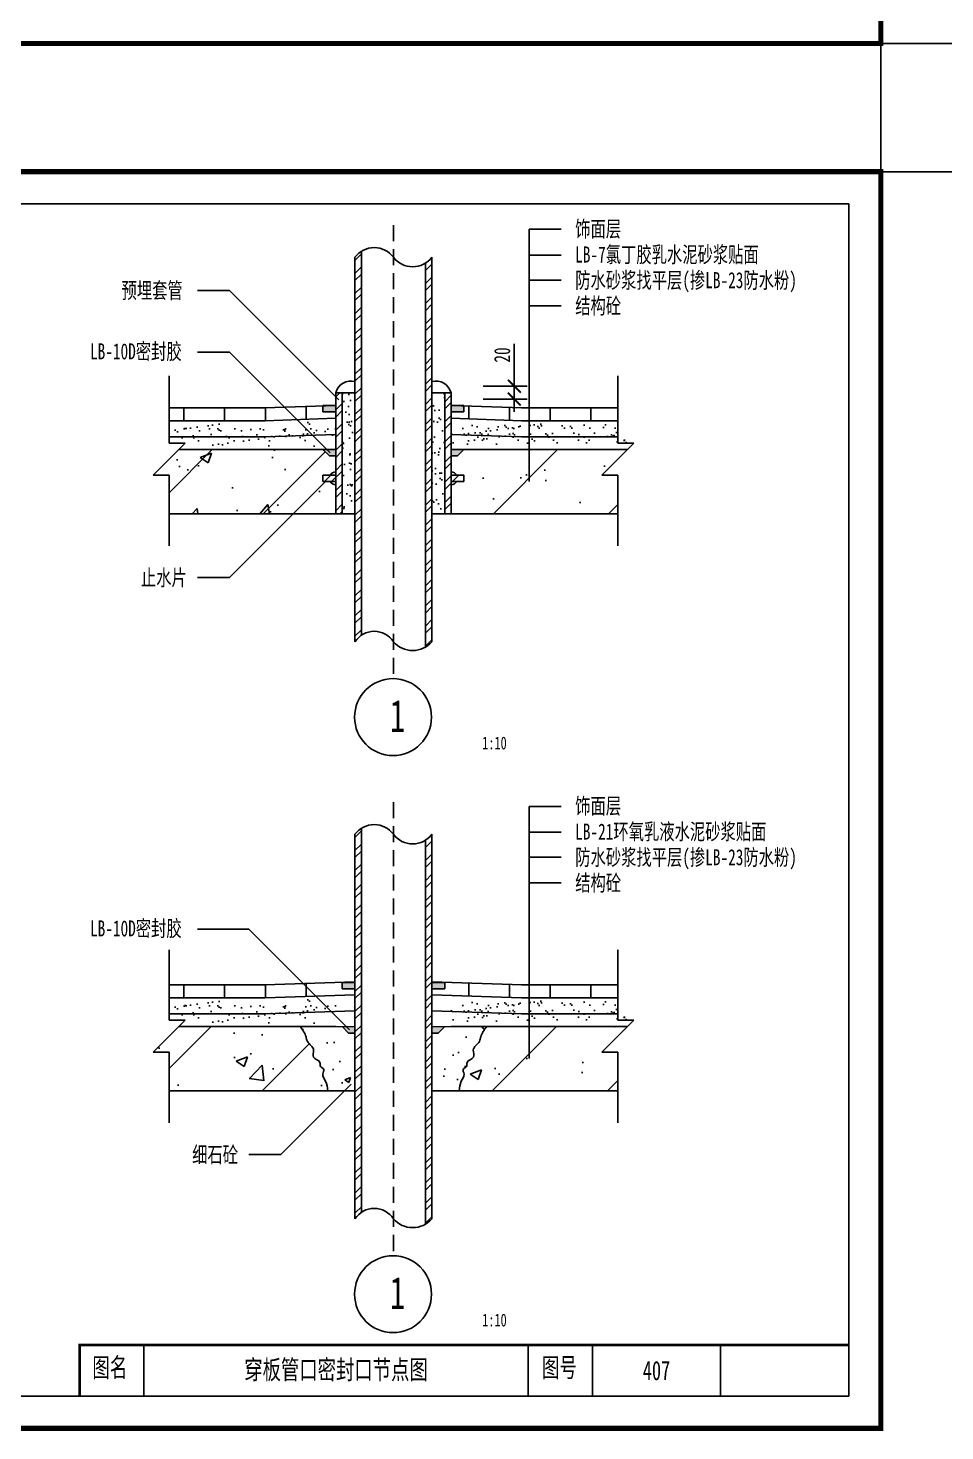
# Model space of a CAD drawing. Extents: x -1435 to -294, y -762 to 85.
# Drawn here: x -1007.9 to -864.8, y -762.3 to -543.5 of the extents above; entities that cross this region are included whole.
import ezdxf

# ---------------------------------------------------------------- set-up
doc = ezdxf.new("R2010")
doc.units = 0
doc.linetypes.add('DASHED', pattern=[0.75, 0.5, -0.25])
doc.layers.get('0').update_dxf_attribs({"linetype": 'CONTINUOUS'})
doc.layers.get('DEFPOINTS').update_dxf_attribs({"linetype": 'CONTINUOUS'})
doc.styles.get("Standard").update_dxf_attribs({"font": 'SimSun.ttf', "width": 0.7, "height": 2.5})
doc.dimstyles.get("Standard").update_dxf_attribs({"dimtxt": 0.18, "dimasz": 0.18, "dimexe": 0.18, "dimexo": 0.0625, "dimgap": 0.09, "dimtad": 0, "dimtih": 1, "dimtoh": 1, "dimdec": 4, "dimzin": 0, "dimdsep": 46, "dimtxsty": 'Standard', "dimcen": 0.09, "dimadec": 0, "dimazin": 0, "dimtfac": 1, "dimtdec": 4, "dimtofl": 0, "dimtmove": 0, "dimatfit": 3, "dimfxl": 0, "dimtolj": 1, "dimtzin": 0, "dimarcsym": 0})
pattern_1 = [(50, (115, 0), (18.21847, -1.5939), [1.905, -20.955]), (355, (115, 0), (-3.52428, 19.10566), [1.524, -16.764]), (100.451, (116.518, -0.133), (14.69425, 17.51167), [1.619, -17.809]), (46.1842, (115, 5.08), (27.1079, -4.20423), [2.8575, -31.4325]), (96.6356, (117.26, 4.73), (23.7404, 24.74256), [2.4285, -26.7135]), (351.184, (115, 5.08), (23.74046, 24.7425), [2.286, -25.146]), (21, (117.54, 3.81), (15.16149, -10.22655), [1.905, -20.955]), (326, (117.54, 3.81), (6.1802, 18.4188), [1.524, -16.764]), (71.4514, (118.803, 2.958), (21.34165, 8.19229), [1.619, -17.809]), (37.5, (115, 0), (0.30886, 8.455504), [0, -16.5608, 0, -17.018, 0, -16.8275]), (7.5, (115, 0), (6.681966, 10.01806), [0, -9.7028, 0, -16.1798, 0, -6.4135]), (327.5, (109.336, 0), (13.55906, -0.572874), [0, -6.35, 0, -19.812, 0, -26.289]), (317.5, (106.796, 0), (14.81292, 2.54265), [0, -8.255, 0, -13.1572, 0, -18.669])]
pattern_2 = [(45, (115, 0), (-8.98026, 8.98026), [])]

# ---------------------------------------------------------------- blocks, each defined once
blk = doc.blocks.new('X1')
blk.add_circle((-0.07, -0.01), 6)
at = {"insert": (-0.57, 2.69), "char_height": 5, "width": 2.34, "attachment_point": 1}
blk.add_mtext('1', dxfattribs=at)
blk = doc.blocks.new('_ARCHTICK')
at = {"color": 0, "linetype": 'ByBlock', "const_width": 0.15}
blk.add_lwpolyline([(-0.5, -0.5), (0.5, 0.5)], dxfattribs=at)
blk = doc.blocks.new('*D19')
at = {"color": 0, "linetype": 'ByBlock'}
for p, q in [((-1047, -599.82), (-1047, -593.2)), ((-1051.86, -599.82), (-1045, -599.82)), ((-1047, -603.82), (-1047, -599.82)), ((-1051.86, -601.82), (-1045, -601.82))]:
    blk.add_line(p, q, dxfattribs=at)
at = {"layer": 'DEFPOINTS', "color": 0, "linetype": 'ByBlock'}
for p in [(-1056.86, -599.82), (-1047, -599.82), (-1056.86, -601.82)]:
    blk.add_point(p, dxfattribs=at)
at = {"color": 0, "linetype": 'ByBlock', "xscale": 2, "yscale": 2, "zscale": 2}
for p, rotation in [((-1047, -599.82), 90), ((-1047, -601.82), 270)]:
    blk.add_blockref('_ARCHTICK', p, dxfattribs=dict(at, rotation=rotation))
at = {"color": 0, "linetype": 'ByBlock', "insert": (-1048.88, -594.94), "char_height": 2.5, "attachment_point": 5, "rotation": 90}
blk.add_mtext('\\A1;20', dxfattribs=at)

msp = doc.modelspace()

# ---------------------------------------------------------------- hatches: boundary and pattern name
h = msp.add_hatch()
h.set_pattern_fill('STEEL', color=256, scale=0.7, style=0)
h.set_pattern_definition([(45, (115, 5), (-1.571545, 1.571545), []), (45, (115, 6.1113), (-1.571545, 1.571545), [])])
h.paths.add_polyline_path([(-955.86, -578.27, 0.091443), (-956.86, -579.19), (-956.86, -639.19, -0.102254), (-955.86, -638.16)])
h.paths.add_polyline_path([(-944.86, -579.19, -0.091443), (-945.86, -580.11), (-945.86, -640.01, 0.081016), (-944.86, -639.19)])
h = msp.add_hatch()
h.set_pattern_fill('STEEL', color=256, scale=0.7, style=0)
h.set_pattern_definition([(45, (-10, 0), (-1.571545, 1.571545), []), (45, (-10, 1.1113), (-1.571545, 1.571545), [])])
h.paths.add_polyline_path([(-959.86, -619.19), (-958.86, -619.19), (-958.86, -600.32), (-959.86, -600.32)])
h.paths.add_polyline_path([(-942.86, -619.19), (-941.86, -619.19), (-941.86, -600.32), (-942.86, -600.32)])
h.paths.add_polyline_path([(-961.86, -613.19), (-961.86, -614.19), (-959.86, -614.19), (-959.86, -613.19)])
h.paths.add_polyline_path([(-939.86, -614.19), (-939.86, -613.19), (-941.86, -613.19), (-941.86, -614.19)])
h = msp.add_hatch()
h.set_pattern_fill('AR-SAND', color=256, scale=0.05, style=0)
h.set_pattern_definition([(37.5, (115, 0), (-0.0800016, 2.4470662), [0, -1.9304, 0, -2.159, 0, -2.06375]), (7.5, (115, 0), (2.247616, 3.5841255), [0, -1.0414, 0, -1.7399, 0, -0.66675]), (327.5, (113.438, 0), (3.954962, 0.007186), [0, -0.635, 0, -2.286, 0, -2.9845]), (317.5, (113.438, 0), (3.817782, 1.114647), [0, -0.3175, 0, -1.4986, 0, -1.7145])])
h.paths.add_polyline_path([(-956.86, -600.32), (-958.86, -600.32), (-958.86, -619.19), (-956.86, -619.19)])
h.paths.add_polyline_path([(-942.86, -600.32), (-944.86, -600.32), (-944.86, -619.19), (-942.86, -619.19)])
h = msp.add_hatch()
h.set_pattern_fill('ANSI31', color=256, scale=2, angle=45, style=0)
h.set_pattern_definition([(90, (115, -0.5), (-6.35, 1e-15), [])])
h.paths.add_polyline_path([(-985.86, -602.69), (-985.86, -604.69), (-970.86, -604.69), (-966.38, -604.54), (-968.31, -602.6), (-970.89, -602.69)])
h.paths.add_polyline_path([(-959.86, -604.32), (-959.86, -602.32), (-968.31, -602.6), (-966.38, -604.54)])
h.paths.add_polyline_path([(-930.86, -604.69), (-929.67, -604.69), (-929.67, -602.69), (-930.83, -602.69), (-941.86, -602.32), (-941.86, -604.32)])
h.paths.add_polyline_path([(-929.67, -602.69), (-929.67, -604.69), (-915.86, -604.69), (-915.86, -602.69)])
h = msp.add_hatch(color=256)
h.paths.add_polyline_path([(-941.86, -603.32), (-939.86, -603.32), (-939.86, -602.39), (-941.86, -602.32)])
h.paths.add_polyline_path([(-959.86, -603.32), (-959.86, -602.32), (-961.86, -602.39), (-961.86, -603.32)])
h = msp.add_hatch()
h.set_pattern_fill('AR-SAND', color=256, scale=0.07, style=0)
h.set_pattern_definition([(37.5, (115, 0.5), (-0.112002, 3.4258927), [0, -2.70256, 0, -3.0226, 0, -2.88925]), (7.5, (115, 0.5), (3.146663, 5.017776), [0, -1.45796, 0, -2.43586, 0, -0.93345]), (327.5, (112.813, 0.5), (5.5369466, 0.01006), [0, -0.889, 0, -3.2004, 0, -4.1783]), (317.5, (112.813, 0.5), (5.344895, 1.560505), [0, -0.4445, 0, -2.09804, 0, -2.4003])])
h.paths.add_polyline_path([(-985.86, -606.69), (-985.86, -607.69), (-983.36, -607.69), (-984.36, -608.69), (-961.23, -608.69), (-963.23, -606.69)])
h.paths.add_polyline_path([(-959.86, -604.69, -0.414214), (-961.86, -606.69), (-963.23, -606.69), (-961.23, -608.69), (-959.86, -608.69)])
h.paths.add_polyline_path([(-929.67, -608.69), (-929.67, -606.69), (-939.86, -606.69, -0.414214), (-941.86, -604.69), (-941.86, -608.69)])
h.paths.add_polyline_path([(-914.36, -608.69), (-913.36, -607.69), (-915.86, -607.69), (-915.86, -606.69), (-929.67, -606.69), (-929.67, -608.69)])
h = msp.add_hatch()
h.set_pattern_fill('AR-SAND', color=256, scale=0.05, style=0)
h.set_pattern_definition([(37.5, (115, -1), (-0.0800016, 2.4470662), [0, -1.9304, 0, -2.159, 0, -2.06375]), (7.5, (115, -1), (2.247616, 3.5841255), [0, -1.0414, 0, -1.7399, 0, -0.66675]), (327.5, (113.438, -1), (3.954962, 0.007186), [0, -0.635, 0, -2.286, 0, -2.9845]), (317.5, (113.438, -1), (3.817782, 1.114647), [0, -0.3175, 0, -1.4986, 0, -1.7145])])
h.paths.add_polyline_path([(-985.86, -605.19), (-985.86, -607.19), (-964.23, -607.19), (-966.38, -605.04), (-970.86, -605.19)])
h.paths.add_polyline_path([(-966.38, -605.04), (-964.23, -607.19), (-962.86, -607.19, 0.414214), (-960.86, -605.19), (-960.86, -604.86)])
h.paths.add_polyline_path([(-940.86, -604.86), (-940.86, -605.19, 0.414214), (-938.86, -607.19), (-929.67, -607.19), (-929.67, -605.19), (-930.86, -605.19)])
h.paths.add_polyline_path([(-929.67, -605.19), (-929.67, -607.19), (-915.86, -607.19), (-915.86, -605.19)])
h = msp.add_hatch()
h.set_pattern_fill('AR-CONC', color=256, scale=0.1, style=0)
h.set_pattern_definition(pattern_1)
h.paths.add_polyline_path([(-984.36, -609.19), (-988.36, -613.19), (-985.86, -613.19), (-985.86, -619.19), (-966.45, -619.19), (-961.45, -614.19), (-961.86, -614.19), (-961.86, -613.19), (-960.72, -613.19, -0.267949), (-959.86, -612.69), (-959.86, -610.19), (-960.86, -610.19), (-961.86, -609.19)])
h.paths.add_polyline_path([(-959.86, -619.19), (-959.86, -614.69, -0.267949), (-960.72, -614.19), (-961.45, -614.19), (-966.45, -619.19)], flags=17)
h.paths.add_polyline_path([(-939.86, -613.19), (-939.86, -614.19), (-940.99, -614.19, -0.267949), (-941.86, -614.69), (-941.86, -619.19), (-915.86, -619.19), (-915.86, -613.19), (-918.36, -613.19), (-914.36, -609.19), (-939.86, -609.19), (-940.86, -610.19), (-941.86, -610.19), (-941.86, -612.69, -0.267949), (-940.99, -613.19)])
h = msp.add_hatch()
h.set_pattern_fill('ANSI31', color=256, scale=4, style=0)
h.set_pattern_definition(pattern_2)
h.paths.add_polyline_path([(-961.45, -614.19), (-961.86, -614.19), (-961.86, -613.19), (-960.72, -613.19, -0.267949), (-959.86, -612.69), (-959.86, -610.19), (-960.86, -610.19), (-961.86, -609.19), (-984.36, -609.19), (-988.36, -613.19), (-985.86, -613.19), (-985.86, -619.19), (-966.45, -619.19)])
h.paths.add_polyline_path([(-959.86, -619.19), (-959.86, -614.69, -0.267949), (-960.72, -614.19), (-961.45, -614.19), (-966.45, -619.19)], flags=17)
h.paths.add_polyline_path([(-939.86, -614.19), (-940.99, -614.19, -0.267949), (-941.86, -614.69), (-941.86, -619.19), (-915.86, -619.19), (-915.86, -613.19), (-918.36, -613.19), (-914.36, -609.19), (-939.86, -609.19), (-940.86, -610.19), (-941.86, -610.19), (-941.86, -612.69, -0.267949), (-940.99, -613.19), (-939.86, -613.19)])
h = msp.add_hatch(color=256)
h.paths.add_polyline_path([(-959.86, -610.19), (-959.86, -609.19), (-961.86, -609.19), (-960.86, -610.19)])
h.paths.add_polyline_path([(-940.86, -610.19), (-939.86, -609.19), (-941.86, -609.19), (-941.86, -610.19)])
h = msp.add_hatch()
h.set_pattern_fill('STEEL', color=256, scale=0.7, style=0)
h.set_pattern_definition([(45, (115, -85), (-1.571545, 1.571545), []), (45, (115, -83.8888), (-1.571545, 1.571545), [])])
h.paths.add_polyline_path([(-955.86, -668.27, 0.091443), (-956.86, -669.19), (-956.86, -729.19, -0.102254), (-955.86, -728.16)])
h.paths.add_polyline_path([(-944.86, -669.19, -0.091443), (-945.86, -670.11), (-945.86, -730.01, 0.081016), (-944.86, -729.19)])
h = msp.add_hatch()
h.set_pattern_fill('ANSI31', color=256, scale=2, angle=45, style=0)
h.set_pattern_definition([(90, (115, -90.5), (-6.35, 1e-15), [])])
h.paths.add_polyline_path([(-985.86, -692.69), (-985.86, -694.69), (-970.86, -694.69), (-966.38, -694.54), (-968.31, -692.6), (-970.89, -692.69)])
h.paths.add_polyline_path([(-959.86, -694.32), (-959.86, -692.32), (-968.31, -692.6), (-966.38, -694.54)])
h.paths.add_polyline_path([(-930.86, -694.69), (-929.67, -694.69), (-929.67, -692.69), (-930.83, -692.69), (-941.86, -692.32), (-941.86, -694.32)])
h.paths.add_polyline_path([(-929.67, -692.69), (-929.67, -694.69), (-915.86, -694.69), (-915.86, -692.69)])
h = msp.add_hatch(color=256)
h.paths.add_polyline_path([(-944.86, -692.32), (-944.86, -693.32), (-942.86, -693.32), (-942.86, -692.32)])
h.paths.add_polyline_path([(-956.86, -693.32), (-956.86, -692.32), (-958.86, -692.32), (-958.86, -693.32)])
h = msp.add_hatch()
h.set_pattern_fill('AR-SAND', color=256, scale=0.07, style=0)
h.set_pattern_definition([(37.5, (115, -89.5), (-0.112002, 3.4258927), [0, -2.70256, 0, -3.0226, 0, -2.88925]), (7.5, (115, -89.5), (3.146663, 5.017776), [0, -1.45796, 0, -2.43586, 0, -0.93345]), (327.5, (112.813, -89.5), (5.5369466, 0.01006), [0, -0.889, 0, -3.2004, 0, -4.1783]), (317.5, (112.813, -89.5), (5.344895, 1.560505), [0, -0.4445, 0, -2.09804, 0, -2.4003])])
h.paths.add_polyline_path([(-985.86, -696.69), (-985.86, -697.69), (-983.36, -697.69), (-984.36, -698.69), (-961.23, -698.69), (-963.23, -696.69)])
h.paths.add_polyline_path([(-959.86, -694.69, -0.414214), (-961.86, -696.69), (-963.23, -696.69), (-961.23, -698.69), (-959.86, -698.69)])
h.paths.add_polyline_path([(-929.67, -698.69), (-929.67, -696.69), (-939.86, -696.69, -0.414214), (-941.86, -694.69), (-941.86, -698.69)])
h.paths.add_polyline_path([(-914.36, -698.69), (-913.36, -697.69), (-915.86, -697.69), (-915.86, -696.69), (-929.67, -696.69), (-929.67, -698.69)])
h = msp.add_hatch()
h.set_pattern_fill('AR-SAND', color=256, scale=0.05, style=0)
h.set_pattern_definition([(37.5, (115, -91), (-0.0800016, 2.4470662), [0, -1.9304, 0, -2.159, 0, -2.06375]), (7.5, (115, -91), (2.247616, 3.5841255), [0, -1.0414, 0, -1.7399, 0, -0.66675]), (327.5, (113.438, -91), (3.954962, 0.007186), [0, -0.635, 0, -2.286, 0, -2.9845]), (317.5, (113.438, -91), (3.817782, 1.114647), [0, -0.3175, 0, -1.4986, 0, -1.7145])])
h.paths.add_polyline_path([(-985.86, -695.19), (-985.86, -697.19), (-964.23, -697.19), (-966.38, -695.04), (-970.86, -695.19)])
h.paths.add_polyline_path([(-966.38, -695.04), (-964.23, -697.19), (-962.86, -697.19, 0.414214), (-960.86, -695.19), (-960.86, -694.86)])
h.paths.add_polyline_path([(-940.86, -694.86), (-940.86, -695.19, 0.414214), (-938.86, -697.19), (-929.67, -697.19), (-929.67, -695.19), (-930.86, -695.19)])
h.paths.add_polyline_path([(-929.67, -695.19), (-929.67, -697.19), (-915.86, -697.19), (-915.86, -695.19)])
h = msp.add_hatch()
h.set_pattern_fill('AR-CONC', color=256, scale=0.1, style=0)
h.set_pattern_definition(pattern_1)
edge = h.paths.add_edge_path()
edge.add_spline(control_points=[(-961.1, -709.19), (-961.15, -708.67), (-961.23, -707.77), (-962.12, -706.8), (-961.47, -705.79), (-962.42, -705.51), (-962.14, -704.45), (-963.77, -704.21), (-962.93, -702.52), (-964.33, -701.85), (-964.51, -700.39), (-965.03, -699.68), (-965.43, -699.19)], knot_values=[0.279109, 0.279109, 0.279109, 0.279109, 1.826025, 2.967131, 3.740405, 4.430561, 5.029832, 6.354384, 7.456925, 9.127349, 9.878274, 11.722393, 11.722393, 11.722393, 11.722393], degree=3, periodic=0)
edge.add_line((-965.43, -699.19), (-984.36, -699.19))
edge.add_line((-984.36, -699.19), (-988.36, -703.19))
edge.add_line((-988.36, -703.19), (-985.86, -703.19))
edge.add_line((-985.86, -703.19), (-985.86, -709.19))
edge.add_line((-985.86, -709.19), (-961.1, -709.19))
edge = h.paths.add_edge_path()
edge.add_line((-915.86, -703.19), (-918.36, -703.19))
edge.add_line((-918.36, -703.19), (-914.36, -699.19))
edge.add_line((-914.36, -699.19), (-936.29, -699.19))
edge.add_spline(control_points=[(-936.29, -699.19), (-936.68, -699.68), (-937.21, -700.39), (-937.39, -701.85), (-938.79, -702.52), (-937.94, -704.21), (-939.58, -704.45), (-939.3, -705.51), (-940.24, -705.79), (-939.6, -706.8), (-940.48, -707.77), (-940.57, -708.67), (-940.62, -709.19)], knot_values=[0.279109, 0.279109, 0.279109, 0.279109, 2.123228, 2.874153, 4.544577, 5.647119, 6.97167, 7.570941, 8.261097, 9.034371, 10.175477, 11.722393, 11.722393, 11.722393, 11.722393], degree=3, periodic=0)
edge.add_line((-940.62, -709.19), (-915.86, -709.19))
edge.add_line((-915.86, -709.19), (-915.86, -703.19))
h = msp.add_hatch()
h.set_pattern_fill('ANSI31', color=256, scale=4, style=0)
h.set_pattern_definition(pattern_2)
edge = h.paths.add_edge_path()
edge.add_spline(control_points=[(-961.1, -709.19), (-961.15, -708.67), (-961.23, -707.77), (-962.12, -706.8), (-961.47, -705.79), (-962.42, -705.51), (-962.14, -704.45), (-963.77, -704.21), (-962.93, -702.52), (-964.33, -701.85), (-964.51, -700.39), (-965.03, -699.68), (-965.43, -699.19)], knot_values=[0.279109, 0.279109, 0.279109, 0.279109, 1.826025, 2.967131, 3.740405, 4.430561, 5.029832, 6.354384, 7.456925, 9.127349, 9.878274, 11.722393, 11.722393, 11.722393, 11.722393], degree=3, periodic=0)
edge.add_line((-965.43, -699.19), (-984.36, -699.19))
edge.add_line((-984.36, -699.19), (-988.36, -703.19))
edge.add_line((-988.36, -703.19), (-985.86, -703.19))
edge.add_line((-985.86, -703.19), (-985.86, -709.19))
edge.add_line((-985.86, -709.19), (-961.1, -709.19))
edge = h.paths.add_edge_path()
edge.add_line((-915.86, -703.19), (-918.36, -703.19))
edge.add_line((-918.36, -703.19), (-914.36, -699.19))
edge.add_line((-914.36, -699.19), (-936.29, -699.19))
edge.add_spline(control_points=[(-936.29, -699.19), (-936.68, -699.68), (-937.21, -700.39), (-937.39, -701.85), (-938.79, -702.52), (-937.94, -704.21), (-939.58, -704.45), (-939.3, -705.51), (-940.24, -705.79), (-939.6, -706.8), (-940.48, -707.77), (-940.57, -708.67), (-940.62, -709.19)], knot_values=[0.279109, 0.279109, 0.279109, 0.279109, 2.123228, 2.874153, 4.544577, 5.647119, 6.97167, 7.570941, 8.261097, 9.034371, 10.175477, 11.722393, 11.722393, 11.722393, 11.722393], degree=3, periodic=0)
edge.add_line((-940.62, -709.19), (-915.86, -709.19))
edge.add_line((-915.86, -709.19), (-915.86, -703.19))
h = msp.add_hatch()
h.set_pattern_fill('AR-CONC', color=256, scale=0.05, style=0)
h.set_pattern_definition([(50, (115, 0), (9.109233, -0.796954), [0.9525, -10.4775]), (355, (115, 0), (-1.76214, 9.55283), [0.762, -8.382]), (100.451, (115.759, -0.066), (7.347125, 8.755834), [0.8095, -8.9045]), (46.1842, (115, 2.54), (13.55395, -2.10212), [1.42875, -15.71625]), (96.6356, (116.13, 2.365), (11.87021, 12.37128), [1.21425, -13.35675]), (351.184, (115, 2.54), (11.87023, 12.37126), [1.143, -12.573]), (21, (116.27, 1.905), (7.580744, -5.113276), [0.9525, -10.4775]), (326, (116.27, 1.905), (3.0901, 9.2094), [0.762, -8.382]), (71.4514, (116.902, 1.479), (10.670825, 4.09614), [0.8095, -8.9045]), (37.5, (115, 0), (0.15443, 4.227752), [0, -8.2804, 0, -8.509, 0, -8.41375]), (7.5, (115, 0), (3.340983, 5.009029), [0, -4.8514, 0, -8.0899, 0, -3.20675]), (327.5, (112.168, 0), (6.77953, -0.286437), [0, -3.175, 0, -9.906, 0, -13.1445]), (317.5, (110.898, 0), (7.40646, 1.271325), [0, -4.1275, 0, -6.5786, 0, -9.3345])])
edge = h.paths.add_edge_path()
edge.add_line((-956.86, -700.19), (-957.86, -700.19))
edge.add_line((-957.86, -700.19), (-958.86, -699.19))
edge.add_line((-958.86, -699.19), (-965.43, -699.19))
edge.add_spline(control_points=[(-965.43, -699.19), (-965.03, -699.68), (-964.51, -700.39), (-964.33, -701.85), (-962.93, -702.52), (-963.77, -704.21), (-962.14, -704.45), (-962.42, -705.51), (-961.47, -705.79), (-962.12, -706.8), (-961.23, -707.77), (-961.15, -708.67), (-961.1, -709.19)], knot_values=[0.279109, 0.279109, 0.279109, 0.279109, 2.123228, 2.874153, 4.544577, 5.647119, 6.97167, 7.570941, 8.261097, 9.034371, 10.175477, 11.722393, 11.722393, 11.722393, 11.722393], degree=3, periodic=0)
edge.add_line((-961.1, -709.19), (-956.86, -709.19))
edge.add_line((-956.86, -709.19), (-956.86, -700.19))
edge = h.paths.add_edge_path()
edge.add_spline(control_points=[(-940.62, -709.19), (-940.57, -708.67), (-940.48, -707.77), (-939.6, -706.8), (-940.24, -705.79), (-939.3, -705.51), (-939.58, -704.45), (-937.94, -704.21), (-938.79, -702.52), (-937.39, -701.85), (-937.21, -700.39), (-936.68, -699.68), (-936.29, -699.19)], knot_values=[0.279109, 0.279109, 0.279109, 0.279109, 1.826025, 2.967131, 3.740405, 4.430561, 5.029832, 6.354384, 7.456925, 9.127349, 9.878274, 11.722393, 11.722393, 11.722393, 11.722393], degree=3, periodic=0)
edge.add_line((-936.29, -699.19), (-942.86, -699.19))
edge.add_line((-942.86, -699.19), (-943.86, -700.19))
edge.add_line((-943.86, -700.19), (-944.86, -700.19))
edge.add_line((-944.86, -700.19), (-944.86, -709.19))
edge.add_line((-944.86, -709.19), (-940.62, -709.19))
h = msp.add_hatch(color=256)
h.paths.add_polyline_path([(-956.86, -700.19), (-956.86, -699.19), (-958.86, -699.19), (-957.86, -700.19)])
h.paths.add_polyline_path([(-944.86, -699.19), (-944.86, -700.19), (-943.86, -700.19), (-942.86, -699.19)])

# ---------------------------------------------------------------- linework, layer by layer
for p, q in [((-879.82, -570.85), (-1133.82, -570.85)), ((-879.82, -756.85), (-879.82, -570.85)), ((-929.67, -574.84), (-924.67, -574.84)), ((-929.67, -614.15), (-929.67, -574.84)), ((-956.86, -579.19), (-956.86, -639.19)), ((-955.86, -578.27), (-955.86, -638.16)), ((-944.86, -579.19), (-944.86, -639.19)), ((-929.67, -578.88), (-924.67, -578.88)), ((-945.86, -580.11), (-945.86, -640.01)), ((-929.67, -582.75), (-924.67, -582.75)), ((-976.42, -584.4), (-981.42, -584.4)), ((-959.39, -601.43), (-976.42, -584.4)), ((-929.67, -586.79), (-924.67, -586.79)), ((-976.42, -593.99), (-981.42, -593.99)), ((-960.73, -609.69), (-976.42, -593.99)), ((-985.86, -597.69), (-985.86, -608.19)), ((-915.86, -597.69), (-915.86, -608.19)), ((-959.86, -600.32), (-959.86, -619.19)), ((-956.86, -600.32), (-959.86, -600.32)), ((-958.86, -600.32), (-958.86, -619.19)), ((-944.86, -600.32), (-941.86, -600.32)), ((-942.86, -600.32), (-942.86, -619.19)), ((-941.86, -600.32), (-941.86, -619.19)), ((-985.86, -602.69), (-970.86, -602.69)), ((-970.93, -602.69), (-959.86, -602.32)), ((-959.86, -602.32), (-961.86, -602.32)), ((-961.86, -602.32), (-961.86, -603.32)), ((-961.86, -603.32), (-959.86, -603.32)), ((-930.79, -602.69), (-941.86, -602.32)), ((-941.86, -602.32), (-939.86, -602.32)), ((-939.86, -603.32), (-941.86, -603.32)), ((-939.86, -602.32), (-939.86, -603.32)), ((-915.86, -602.69), (-930.86, -602.69)), ((-985.86, -604.69), (-970.86, -604.69)), ((-970.86, -604.69), (-959.86, -604.32)), ((-930.86, -604.69), (-941.86, -604.32)), ((-915.86, -604.69), (-930.86, -604.69)), ((-988.36, -613.19), (-983.36, -608.19)), ((-985.86, -607.19), (-970.86, -607.19)), ((-985.86, -608.19), (-983.36, -608.19)), ((-970.86, -607.19), (-959.86, -606.82)), ((-930.86, -607.19), (-941.86, -606.82)), ((-915.86, -607.19), (-930.86, -607.19)), ((-918.36, -613.19), (-913.36, -608.19)), ((-915.86, -608.19), (-913.36, -608.19)), ((-984.36, -609.19), (-959.86, -609.19)), ((-960.86, -610.19), (-961.86, -609.19)), ((-959.86, -610.19), (-960.86, -610.19)), ((-959.86, -609.19), (-959.86, -610.19)), ((-914.36, -609.19), (-941.86, -609.19)), ((-941.86, -609.19), (-941.86, -610.19)), ((-941.86, -610.19), (-940.86, -610.19)), ((-940.86, -610.19), (-939.86, -609.19)), ((-985.86, -613.19), (-988.36, -613.19)), ((-985.86, -613.19), (-985.86, -624.19)), ((-961.45, -614.19), (-976.42, -629.16)), ((-961.86, -614.19), (-961.86, -613.19)), ((-961.86, -613.19), (-959.86, -613.19)), ((-959.86, -614.19), (-961.86, -614.19)), ((-939.86, -613.19), (-941.86, -613.19)), ((-941.86, -614.19), (-939.86, -614.19)), ((-939.86, -614.19), (-939.86, -613.19)), ((-915.86, -613.19), (-918.36, -613.19)), ((-915.86, -613.19), (-915.86, -624.19)), ((-985.86, -619.19), (-956.86, -619.19)), ((-915.86, -619.19), (-944.86, -619.19)), ((-976.42, -629.16), (-981.42, -629.16)), ((-929.67, -664.84), (-924.67, -664.84)), ((-929.67, -704.15), (-929.67, -664.84)), ((-956.86, -669.19), (-956.86, -729.19)), ((-955.86, -668.27), (-955.86, -728.16)), ((-944.86, -669.19), (-944.86, -729.19)), ((-929.67, -668.88), (-924.67, -668.88)), ((-945.86, -670.11), (-945.86, -730.01)), ((-929.67, -672.75), (-924.67, -672.75)), ((-929.67, -676.79), (-924.67, -676.79)), ((-976.42, -683.99), (-981.42, -683.99)), ((-973.42, -683.99), (-978.42, -683.99)), ((-957.73, -699.69), (-973.42, -683.99)), ((-985.86, -687.19), (-985.86, -698.19)), ((-915.86, -687.19), (-915.86, -698.19)), ((-985.86, -692.69), (-970.86, -692.69)), ((-970.93, -692.69), (-956.86, -692.22)), ((-958.86, -692.32), (-958.86, -693.32)), ((-956.86, -692.32), (-958.86, -692.32)), ((-958.86, -693.32), (-956.86, -693.32)), ((-930.79, -692.69), (-944.86, -692.22)), ((-944.86, -692.32), (-942.86, -692.32)), ((-942.86, -693.32), (-944.86, -693.32)), ((-942.86, -692.32), (-942.86, -693.32)), ((-915.86, -692.69), (-930.86, -692.69)), ((-985.86, -694.69), (-970.86, -694.69)), ((-970.86, -694.69), (-956.86, -694.22)), ((-930.86, -694.69), (-944.86, -694.22)), ((-915.86, -694.69), (-930.86, -694.69)), ((-985.86, -697.19), (-970.86, -697.19)), ((-970.86, -697.19), (-956.86, -696.72)), ((-930.86, -697.19), (-944.86, -696.72)), ((-915.86, -697.19), (-930.86, -697.19)), ((-988.36, -703.19), (-983.36, -698.19)), ((-985.86, -698.19), (-983.36, -698.19)), ((-984.36, -699.19), (-959.86, -699.19)), ((-957.86, -700.19), (-958.86, -699.19)), ((-956.86, -699.19), (-956.86, -700.19)), ((-944.86, -699.19), (-944.86, -700.19)), ((-943.86, -700.19), (-942.86, -699.19)), ((-914.36, -699.19), (-941.86, -699.19)), ((-918.36, -703.19), (-913.36, -698.19)), ((-915.86, -698.19), (-913.36, -698.19)), ((-956.86, -700.19), (-957.86, -700.19)), ((-944.86, -700.19), (-943.86, -700.19)), ((-985.86, -703.19), (-988.36, -703.19)), ((-985.86, -703.19), (-985.86, -714.19)), ((-915.86, -703.19), (-918.36, -703.19)), ((-915.86, -703.19), (-915.86, -714.19)), ((-957.45, -708.19), (-968.42, -719.16)), ((-985.86, -709.19), (-956.86, -709.19)), ((-915.86, -709.19), (-944.86, -709.19)), ((-968.42, -719.16), (-973.42, -719.16)), ((-999.82, -748.85), (-999.82, -756.85)), ((-989.82, -748.85), (-989.82, -756.85)), ((-929.82, -748.85), (-929.82, -756.85)), ((-919.82, -748.85), (-919.82, -756.85)), ((-899.82, -748.85), (-899.82, -756.85)), ((-1129.82, -756.85), (-879.82, -756.85))]:
    msp.add_line(p, q)
at = {"linetype": 'DASHED', "ltscale": 5}
for p, q in [((-950.86, -644.19), (-950.86, -574.19)), ((-950.86, -734.19), (-950.86, -664.19))]:
    msp.add_line(p, q, dxfattribs=at)
for points, const_width in [([(-1144.82, -545.85), (-874.82, -545.85), (-874.82, -349.85), (-1144.82, -349.85), (-1144.82, -545.85)], 0.8), ([(-1144.82, -761.85), (-874.82, -761.85), (-874.82, -565.85), (-1144.82, -565.85), (-1144.82, -761.85)], 0.8), ([(-984.36, -609.19), (-959.86, -609.19)], 0.2), ([(-914.36, -609.19), (-941.86, -609.19)], 0.2), ([(-985.86, -619.19), (-959.86, -619.19)], 0.2), ([(-915.86, -619.19), (-941.86, -619.19)], 0.2), ([(-984.36, -699.19), (-956.86, -699.19)], 0.2), ([(-914.36, -699.19), (-944.86, -699.19)], 0.2), ([(-985.86, -709.19), (-956.86, -709.19)], 0.2), ([(-915.86, -709.19), (-944.86, -709.19)], 0.2), ([(-879.82, -748.85), (-999.82, -748.85), (-999.82, -756.85)], 0.4), ([(-989.82, -756.85), (-989.82, -748.85)], 0.2), ([(-929.82, -756.85), (-929.82, -748.85)], 0.2), ([(-919.82, -748.85), (-919.82, -756.85)], 0.2), ([(-899.82, -756.85), (-899.82, -748.85)], 0.2)]:
    msp.add_lwpolyline(points, dxfattribs=dict(const_width=const_width))
msp.add_lwpolyline([(-874.82, -565.85), (-854.82, -565.85), (-854.82, -545.85), (-874.82, -545.85)], close=True)
for centre, radius, start, end in [((-953.86, -581.44), 3.75, 36.8699, 143.1301), ((-947.86, -576.94), 3.75, 216.8699, 323.1301), ((-957.49, -600.96), 2.45, 75.1057, 164.9164), ((-944.23, -600.96), 2.45, 15.0836, 104.8943), ((-959.86, -613.69), 1, 90, 150), ((-959.86, -613.69), 1, 210, 270), ((-941.86, -613.69), 1, 30, 90), ((-941.86, -613.69), 1, 270, 330), ((-953.86, -641.09), 3.55, 32.3837, 147.6163), ((-947.86, -636.53), 4.01, 221.5388, 318.4612), ((-953.86, -671.44), 3.75, 36.8699, 143.1301), ((-947.86, -666.94), 3.75, 216.8699, 323.1301), ((-953.86, -731.09), 3.55, 32.3837, 147.6163), ((-947.86, -726.53), 4.01, 221.5388, 318.4612)]:
    msp.add_arc(centre, radius, start, end)
for points in [[(-965.43, -699.19), (-965.03, -699.68), (-964.51, -700.39), (-964.33, -701.85), (-962.93, -702.52), (-963.77, -704.21), (-962.14, -704.45), (-962.42, -705.51), (-961.47, -705.79), (-962.12, -706.8), (-961.23, -707.77), (-961.15, -708.67), (-961.1, -709.19)], [(-936.29, -699.19), (-936.68, -699.68), (-937.21, -700.39), (-937.39, -701.85), (-938.79, -702.52), (-937.94, -704.21), (-939.58, -704.45), (-939.3, -705.51), (-940.24, -705.79), (-939.6, -706.8), (-940.48, -707.77), (-940.57, -708.67), (-940.62, -709.19)]]:
    msp.add_open_spline(points, degree=3, knots=[0.279109, 0.279109, 0.279109, 0.279109, 2.123228, 2.874153, 4.544577, 5.647119, 6.97167, 7.570941, 8.261097, 9.034371, 10.175477, 11.722393, 11.722393, 11.722393, 11.722393])

# ---------------------------------------------------------------- block references
for p in [(-950.85, -650.91), (-950.85, -740.91)]:
    msp.add_blockref('X1', p)

# ---------------------------------------------------------------- texts
at = {"color": 7, "width": 0.7}
for s, p in [('饰面层', (-922.5, -576.02)), ('LB-7氯丁胶乳水泥砂浆贴面', (-922.5, -580.02)), ('防水砂浆找平层(掺LB-23防水粉)', (-922.5, -584.02)), ('预埋套管', (-993.28, -585.62)), ('结构砼', (-922.5, -588.02)), ('LB-10D密封胶', (-998.2, -595.12)), ('止水片', (-990.26, -630.41)), ('饰面层', (-922.5, -666.02)), ('LB-21环氧乳液水泥砂浆贴面', (-922.5, -670.02)), ('防水砂浆找平层(掺LB-23防水粉)', (-922.5, -674.02)), ('结构砼', (-922.5, -678.02)), ('LB-10D密封胶', (-998.2, -685.12)), ('细石砼', (-982.26, -720.41))]:
    msp.add_text(s, height=2.5, dxfattribs=at).set_placement(p)
for s, insert, char_height, width, attachment_point in [('1:10', (-937, -653.96), 2, 12, 1), ('1:10', (-937, -743.96), 2, 12, 1), ('\\fTxt|b0|i0|c134|p2;图名', (-997.83, -750.85), 3, 18.801, 1), ('穿板管口密封口节点图', (-959.82, -752.85), 3, 60, 5), ('\\fTxt|b0|i0|c134|p2;图号', (-927.69, -750.85), 3, 18.801, 1), ('407', (-909.82, -752.85), 3, 20, 5)]:
    msp.add_mtext(s, dxfattribs=dict(insert=insert, char_height=char_height, width=width, attachment_point=attachment_point))

# ---------------------------------------------------------------- dimensions: what is measured, and where the dimension line sits
dim = msp.add_linear_dim(base=(-932, -599.32), p1=(-941.86, -601.32), p2=(-941.86, -599.32), angle=90, text='20', dimstyle='Standard', override={"dimtxt": 2.5, "dimasz": 2, "dimexe": 2, "dimexo": 5, "dimgap": 0.625, "dimtad": 1, "dimtih": 0, "dimtoh": 0, "dimdec": 0, "dimzin": 8, "dimblk1": 'ARCHTICK', "dimblk2": 'ARCHTICK', "dimsah": 1, "dimcen": 2.5, "dimdle": 2, "dimtdec": 0, "dimtofl": 1})
dim.commit()
dim.dimension.update_dxf_attribs({"geometry": '*D19', "text_midpoint": (-932, -594.44), "dimtype": 160, "insert": (115, 0.5)})

doc.saveas('drawing.dxf')
